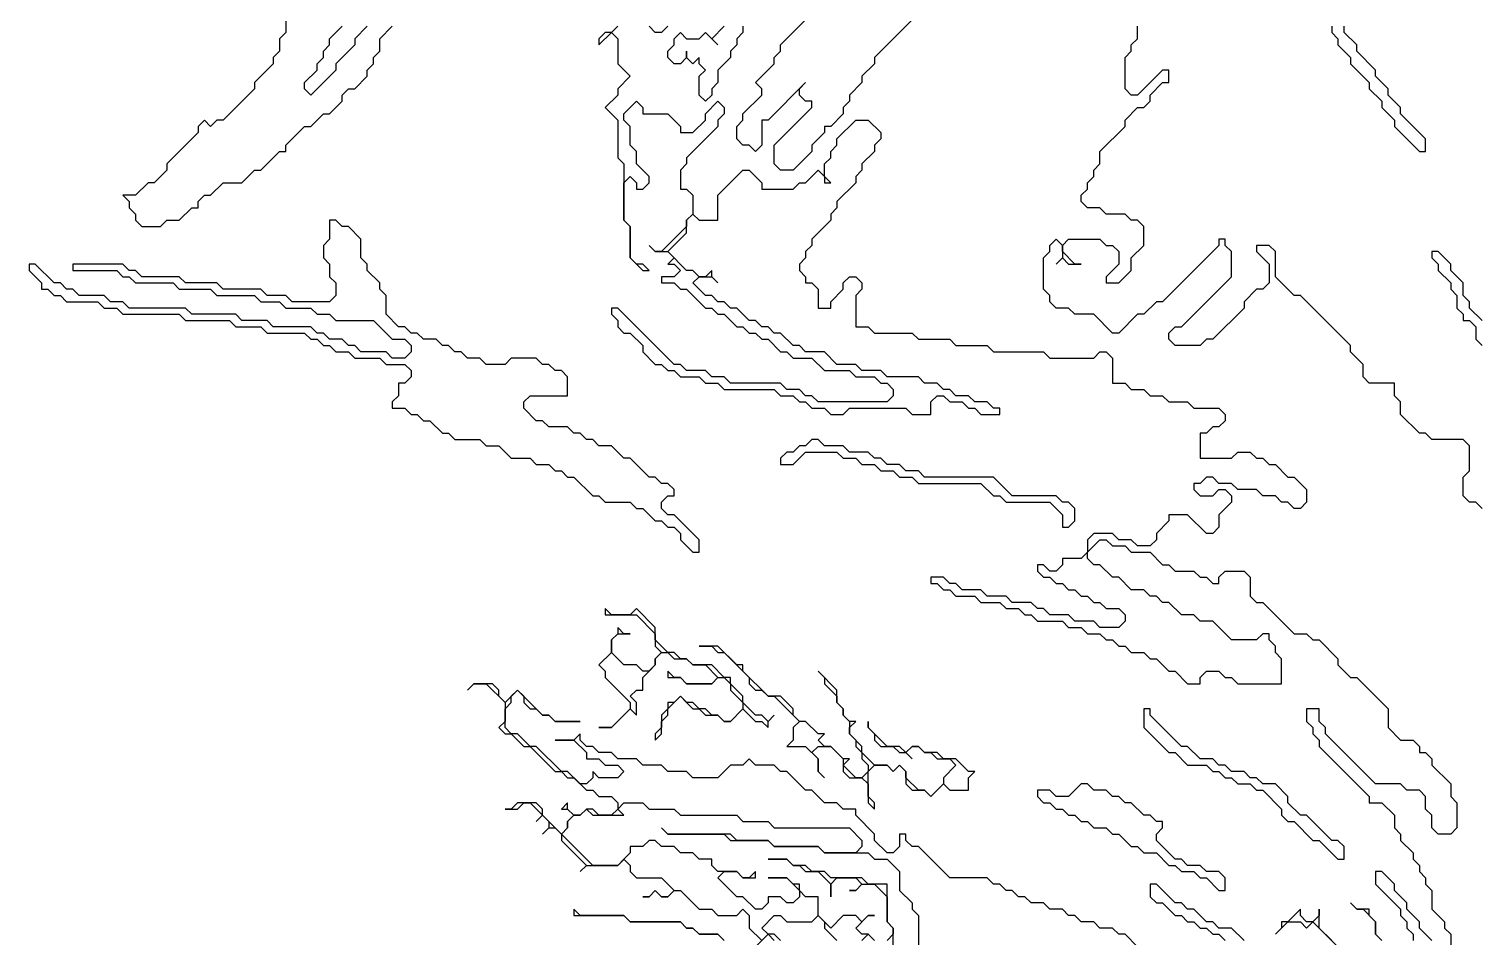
# Model space of a CAD drawing. Header units: metres. Extents: x 0 to 100, y 0 to 128.
# Drawn here: x 62.83 to 68.62, y 86.96 to 90.59 of the extents above; entities that cross this region are included whole.
import ezdxf

# ---------------------------------------------------------------- set-up
doc = ezdxf.new("R2010")
doc.units = ezdxf.units.M

msp = doc.modelspace()

# ---------------------------------------------------------------- linework, layer by layer
for points in [[(66.425, 90.7), (66.2, 90.475), (66.2, 90.45), (66.15, 90.4), (66.15, 90.375), (66.1, 90.325), (66.1, 90.3), (66.075, 90.275), (66.075, 90.25), (66.025, 90.2), (66, 90.2), (66, 90.175), (65.95, 90.125), (65.95, 90.1), (65.875, 90.025), (65.825, 90.025), (65.8, 90.05), (65.8, 90.125), (65.95, 90.275), (65.95, 90.3), (65.925, 90.3), (65.9, 90.325), (65.9, 90.35), (65.925, 90.375), (65.775, 90.225), (65.75, 90.225), (65.75, 90.125), (65.725, 90.1), (65.7, 90.125), (65.675, 90.125), (65.65, 90.15), (65.65, 90.2), (65.675, 90.225), (65.675, 90.25), (65.75, 90.325), (65.75, 90.35), (65.725, 90.375), (65.8, 90.45), (65.8, 90.475), (65.825, 90.5), (65.825, 90.525), (65.925, 90.625)], [(63.85, 90.625), (63.85, 90.575), (63.825, 90.55), (63.825, 90.5), (63.8, 90.475), (63.8, 90.45), (63.725, 90.375), (63.725, 90.35), (63.6, 90.225), (63.575, 90.225), (63.55, 90.2), (63.525, 90.225), (63.5, 90.2), (63.5, 90.175), (63.375, 90.05), (63.375, 90.025), (63.325, 89.975), (63.3, 89.975), (63.25, 89.925), (63.2, 89.925), (63.225, 89.9), (63.225, 89.875), (63.25, 89.85), (63.25, 89.825), (63.275, 89.8), (63.35, 89.8), (63.375, 89.825), (63.425, 89.825), (63.475, 89.875), (63.5, 89.875), (63.5, 89.9), (63.525, 89.925), (63.55, 89.925), (63.6, 89.975), (63.675, 89.975), (63.725, 90.025), (63.75, 90.025), (63.825, 90.1), (63.85, 90.1), (63.85, 90.125), (63.925, 90.2), (63.95, 90.2), (64, 90.25), (64.025, 90.25), (64.075, 90.3), (64.075, 90.325), (64.1, 90.35), (64.125, 90.35), (64.175, 90.4), (64.175, 90.425), (64.2, 90.45), (64.2, 90.475), (64.225, 90.5), (64.225, 90.55), (64.275, 90.6)], [(64.175, 90.6), (64.125, 90.55), (64.125, 90.525), (64.05, 90.45), (64.05, 90.425), (63.95, 90.325), (63.925, 90.35), (63.925, 90.375), (63.975, 90.425), (63.975, 90.45), (64, 90.475), (64, 90.5), (64.025, 90.525), (64.025, 90.55), (64.075, 90.6)], [(65.175, 90.6), (65.15, 90.575), (65.125, 90.575), (65.1, 90.55), (65.1, 90.525), (65.15, 90.575), (65.175, 90.55), (65.175, 90.45), (65.225, 90.4), (65.175, 90.35), (65.175, 90.325), (65.125, 90.275), (65.175, 90.225), (65.175, 90.075), (65.2, 90.05), (65.2, 89.825), (65.225, 89.8), (65.225, 89.675), (65.275, 89.625), (65.3, 89.625), (65.275, 89.65), (65.25, 89.65), (65.225, 89.675), (65.225, 89.8), (65.2, 89.825), (65.2, 89.975), (65.225, 90), (65.25, 89.975), (65.25, 89.95), (65.275, 89.95), (65.3, 89.975), (65.3, 90), (65.25, 90.05), (65.25, 90.1), (65.225, 90.125), (65.225, 90.2), (65.2, 90.225), (65.2, 90.25), (65.25, 90.3), (65.275, 90.275), (65.275, 90.25), (65.375, 90.25), (65.425, 90.2), (65.425, 90.175), (65.475, 90.175), (65.525, 90.225), (65.525, 90.25), (65.575, 90.3), (65.6, 90.275), (65.6, 90.25), (65.575, 90.225), (65.575, 90.2), (65.45, 90.075), (65.45, 90.05), (65.425, 90.025), (65.425, 89.95), (65.45, 89.95), (65.475, 89.925), (65.475, 89.85), (65.45, 89.825), (65.45, 89.8), (65.35, 89.7), (65.325, 89.7), (65.3, 89.725), (65.325, 89.7), (65.375, 89.7), (65.4, 89.675), (65.375, 89.65), (65.4, 89.65), (65.425, 89.625), (65.4, 89.6), (65.35, 89.6), (65.35, 89.575), (65.4, 89.575), (65.425, 89.55), (65.45, 89.55), (65.525, 89.475), (65.55, 89.475), (65.575, 89.45), (65.6, 89.45), (65.65, 89.4), (65.675, 89.4), (65.7, 89.375), (65.725, 89.375), (65.75, 89.35), (65.775, 89.35), (65.825, 89.3), (65.85, 89.3), (65.875, 89.275), (65.95, 89.275), (66, 89.225), (66.1, 89.225), (66.125, 89.2), (66.2, 89.2), (66.225, 89.175), (66.25, 89.175), (66.275, 89.15), (66.275, 89.125), (66.25, 89.1), (65.975, 89.1), (65.95, 89.125), (65.925, 89.125), (65.9, 89.15), (65.85, 89.15), (65.825, 89.175), (65.625, 89.175), (65.6, 89.2), (65.55, 89.2), (65.525, 89.225), (65.45, 89.225), (65.425, 89.25), (65.4, 89.25), (65.175, 89.475), (65.15, 89.475), (65.15, 89.45), (65.175, 89.425), (65.175, 89.4), (65.2, 89.375), (65.225, 89.375), (65.275, 89.325), (65.275, 89.3), (65.325, 89.25), (65.35, 89.25), (65.375, 89.225), (65.4, 89.225), (65.425, 89.2), (65.5, 89.2), (65.525, 89.175), (65.575, 89.175), (65.6, 89.15), (65.8, 89.15), (65.825, 89.125), (65.875, 89.125), (65.9, 89.1), (65.925, 89.1), (65.95, 89.075), (66, 89.075), (66.025, 89.05), (66.075, 89.05), (66.1, 89.075), (66.325, 89.075), (66.35, 89.05), (66.425, 89.05), (66.425, 89.1), (66.45, 89.125), (66.475, 89.125), (66.5, 89.1), (66.55, 89.1), (66.575, 89.075), (66.6, 89.075), (66.625, 89.05), (66.7, 89.05), (66.7, 89.075), (66.675, 89.075), (66.65, 89.1), (66.6, 89.1), (66.575, 89.125), (66.525, 89.125), (66.5, 89.15), (66.475, 89.15), (66.45, 89.175), (66.4, 89.175), (66.375, 89.2), (66.25, 89.2), (66.225, 89.225), (66.15, 89.225), (66.125, 89.25), (66.05, 89.25), (66, 89.3), (65.925, 89.3), (65.9, 89.325), (65.875, 89.325), (65.825, 89.375), (65.8, 89.375), (65.775, 89.4), (65.75, 89.4), (65.725, 89.425), (65.7, 89.425), (65.65, 89.475), (65.625, 89.475), (65.6, 89.5), (65.575, 89.5), (65.55, 89.525), (65.525, 89.525), (65.475, 89.575), (65.5, 89.6), (65.55, 89.6), (65.575, 89.575), (65.55, 89.6), (65.55, 89.625), (65.525, 89.6), (65.5, 89.6), (65.475, 89.625), (65.45, 89.625), (65.375, 89.7), (65.45, 89.775), (65.45, 89.825), (65.475, 89.85), (65.5, 89.825), (65.575, 89.825), (65.575, 89.925), (65.675, 90.025), (65.7, 90.025), (65.75, 89.975), (65.75, 89.95), (65.875, 89.95), (65.9, 89.975), (65.925, 89.975), (65.975, 90.025), (66, 90), (66, 89.975), (66.025, 89.975), (66, 90), (66, 90.05), (66.025, 90.075), (66.025, 90.1), (66.05, 90.125), (66.05, 90.15), (66.125, 90.225), (66.175, 90.225), (66.225, 90.175), (66.225, 90.15), (66.2, 90.125), (66.2, 90.1), (66.15, 90.05), (66.15, 90.025), (66.125, 90), (66.125, 89.975), (66.05, 89.9), (66.05, 89.875), (66.025, 89.85), (66.025, 89.825), (65.95, 89.75), (65.95, 89.725), (65.925, 89.7), (65.925, 89.675), (65.9, 89.65), (65.9, 89.625), (65.925, 89.6), (65.925, 89.575), (65.95, 89.575), (65.975, 89.55), (65.975, 89.475), (66.025, 89.475), (66.025, 89.5), (66.075, 89.55), (66.075, 89.575), (66.1, 89.6), (66.125, 89.6), (66.15, 89.575), (66.15, 89.55), (66.125, 89.525), (66.125, 89.4), (66.175, 89.4), (66.2, 89.375), (66.35, 89.375), (66.375, 89.35), (66.5, 89.35), (66.525, 89.325), (66.65, 89.325), (66.675, 89.3), (66.875, 89.3), (66.9, 89.275), (67.075, 89.275), (67.1, 89.3), (67.125, 89.3), (67.15, 89.275), (67.15, 89.175), (67.2, 89.175), (67.225, 89.15), (67.275, 89.15), (67.3, 89.125), (67.35, 89.125), (67.375, 89.1), (67.45, 89.1), (67.475, 89.075), (67.575, 89.075), (67.6, 89.05), (67.6, 89.025), (67.575, 89), (67.55, 89), (67.525, 88.975), (67.5, 88.975), (67.5, 88.875), (67.625, 88.875), (67.65, 88.9), (67.7, 88.9), (67.725, 88.875), (67.75, 88.875), (67.775, 88.85), (67.8, 88.85), (67.85, 88.8), (67.875, 88.8), (67.925, 88.75), (67.925, 88.7), (67.9, 88.675), (67.875, 88.675), (67.85, 88.7), (67.825, 88.7), (67.8, 88.725), (67.75, 88.725), (67.725, 88.75), (67.65, 88.75), (67.625, 88.775), (67.575, 88.775), (67.55, 88.8), (67.525, 88.8), (67.5, 88.775), (67.475, 88.775), (67.475, 88.75), (67.5, 88.725), (67.55, 88.725), (67.575, 88.75), (67.6, 88.75), (67.625, 88.725), (67.625, 88.7), (67.575, 88.65), (67.575, 88.6), (67.55, 88.575), (67.525, 88.575), (67.45, 88.65), (67.375, 88.65), (67.375, 88.625), (67.325, 88.575), (67.325, 88.55), (67.3, 88.525), (67.25, 88.525), (67.225, 88.55), (67.175, 88.55), (67.15, 88.575), (67.075, 88.575), (67.05, 88.55), (67.05, 88.5), (67.025, 88.475), (66.95, 88.475), (66.95, 88.45), (66.925, 88.425), (66.9, 88.425), (66.875, 88.45), (66.85, 88.45), (66.85, 88.425), (66.875, 88.4), (66.9, 88.4), (66.925, 88.375), (66.95, 88.375), (66.975, 88.35), (67, 88.35), (67.025, 88.325), (67.05, 88.325), (67.075, 88.3), (67.1, 88.3), (67.125, 88.275), (67.175, 88.275), (67.2, 88.25), (67.2, 88.225), (67.175, 88.2), (67.1, 88.2), (67.075, 88.225), (67, 88.225), (66.975, 88.25), (66.9, 88.25), (66.875, 88.275), (66.85, 88.275), (66.825, 88.3), (66.75, 88.3), (66.725, 88.325), (66.65, 88.325), (66.625, 88.35), (66.55, 88.35), (66.525, 88.375), (66.5, 88.375), (66.475, 88.4), (66.425, 88.4), (66.425, 88.375), (66.45, 88.375), (66.475, 88.35), (66.5, 88.35), (66.525, 88.325), (66.6, 88.325), (66.625, 88.3), (66.7, 88.3), (66.725, 88.275), (66.775, 88.275), (66.8, 88.25), (66.825, 88.25), (66.85, 88.225), (66.95, 88.225), (66.975, 88.2), (67.025, 88.2), (67.05, 88.175), (67.1, 88.175), (67.125, 88.15), (67.15, 88.15), (67.175, 88.125), (67.2, 88.125), (67.225, 88.1), (67.275, 88.1), (67.3, 88.075), (67.325, 88.075), (67.375, 88.025), (67.4, 88.025), (67.45, 87.975), (67.5, 87.975), (67.5, 88), (67.525, 88.025), (67.575, 88.025), (67.6, 88), (67.625, 88), (67.65, 87.975), (67.825, 87.975), (67.825, 88.075), (67.8, 88.1), (67.8, 88.125), (67.775, 88.15), (67.775, 88.175), (67.75, 88.175), (67.725, 88.15), (67.625, 88.15), (67.55, 88.225), (67.5, 88.225), (67.475, 88.25), (67.425, 88.25), (67.375, 88.3), (67.35, 88.3), (67.325, 88.325), (67.3, 88.325), (67.275, 88.35), (67.225, 88.35), (67.175, 88.4), (67.15, 88.4), (67.1, 88.45), (67.075, 88.45), (67.05, 88.475), (67.05, 88.5), (67.1, 88.55), (67.125, 88.55), (67.15, 88.525), (67.2, 88.525), (67.225, 88.5), (67.3, 88.5), (67.35, 88.45), (67.375, 88.45), (67.4, 88.425), (67.475, 88.425), (67.5, 88.4), (67.525, 88.4), (67.55, 88.375), (67.575, 88.375), (67.575, 88.4), (67.6, 88.425), (67.675, 88.425), (67.7, 88.4), (67.7, 88.325), (67.725, 88.3), (67.75, 88.3), (67.875, 88.175), (67.925, 88.175), (67.95, 88.15), (67.975, 88.15), (68.05, 88.075), (68.05, 88.05), (68.1, 88), (68.125, 88), (68.25, 87.875), (68.25, 87.8), (68.3, 87.75), (68.35, 87.75), (68.375, 87.725), (68.375, 87.7), (68.4, 87.7), (68.425, 87.675), (68.425, 87.65), (68.5, 87.575), (68.5, 87.525), (68.525, 87.5), (68.525, 87.4), (68.5, 87.375), (68.45, 87.375), (68.425, 87.4), (68.425, 87.45), (68.4, 87.475), (68.4, 87.525), (68.375, 87.55), (68.325, 87.55), (68.3, 87.575), (68.2, 87.575), (68, 87.775), (68, 87.8), (67.975, 87.825), (67.975, 87.875), (67.925, 87.875), (67.925, 87.825), (67.95, 87.8), (67.95, 87.775), (67.975, 87.75), (67.975, 87.725), (68.175, 87.525), (68.175, 87.5), (68.225, 87.5), (68.275, 87.45), (68.275, 87.4), (68.3, 87.375), (68.3, 87.35), (68.35, 87.3), (68.35, 87.275), (68.375, 87.25), (68.375, 87.225), (68.4, 87.2), (68.4, 87.175), (68.425, 87.15), (68.425, 87.075), (68.475, 87.025), (68.475, 87), (68.5, 86.975), (68.5, 86.925)], [(65.375, 90.6), (65.35, 90.575), (65.325, 90.575), (65.3, 90.6)], [(65.675, 90.6), (65.675, 90.575), (65.65, 90.55), (65.65, 90.525), (65.625, 90.5), (65.625, 90.475), (65.575, 90.425), (65.575, 90.375), (65.55, 90.35), (65.55, 90.325), (65.525, 90.3), (65.5, 90.325), (65.5, 90.4), (65.525, 90.425), (65.5, 90.45), (65.5, 90.475), (65.475, 90.45), (65.45, 90.475), (65.45, 90.5), (65.45, 90.475), (65.425, 90.45), (65.4, 90.45), (65.375, 90.475), (65.375, 90.5), (65.4, 90.525), (65.4, 90.55), (65.425, 90.575), (65.45, 90.55), (65.5, 90.55), (65.525, 90.575), (65.575, 90.525), (65.55, 90.55), (65.6, 90.6)], [(68.625, 88.675), (68.6, 88.7), (68.575, 88.7), (68.55, 88.725), (68.55, 88.8), (68.575, 88.825), (68.575, 88.925), (68.55, 88.95), (68.425, 88.95), (68.4, 88.975), (68.375, 88.975), (68.3, 89.05), (68.3, 89.1), (68.275, 89.125), (68.275, 89.175), (68.175, 89.175), (68.15, 89.2), (68.15, 89.25), (68.1, 89.3), (68.1, 89.325), (67.9, 89.525), (67.875, 89.525), (67.8, 89.6), (67.8, 89.7), (67.775, 89.725), (67.725, 89.725), (67.725, 89.7), (67.775, 89.65), (67.775, 89.575), (67.75, 89.55), (67.725, 89.55), (67.675, 89.5), (67.675, 89.475), (67.55, 89.35), (67.525, 89.35), (67.5, 89.325), (67.4, 89.325), (67.375, 89.35), (67.375, 89.375), (67.4, 89.4), (67.425, 89.4), (67.625, 89.6), (67.625, 89.7), (67.6, 89.725), (67.6, 89.75), (67.575, 89.75), (67.575, 89.725), (67.35, 89.5), (67.325, 89.5), (67.275, 89.45), (67.25, 89.45), (67.175, 89.375), (67.15, 89.375), (67.075, 89.45), (67, 89.45), (66.975, 89.475), (66.925, 89.475), (66.9, 89.5), (66.9, 89.525), (66.875, 89.55), (66.875, 89.675), (66.9, 89.7), (66.9, 89.725), (66.925, 89.75), (66.95, 89.725), (66.95, 89.675), (66.925, 89.65), (66.95, 89.675), (66.975, 89.65), (67.025, 89.65), (67, 89.65), (66.95, 89.7), (66.95, 89.725), (66.975, 89.75), (67.1, 89.75), (67.125, 89.725), (67.15, 89.725), (67.175, 89.7), (67.175, 89.65), (67.125, 89.6), (67.125, 89.575), (67.175, 89.575), (67.225, 89.625), (67.225, 89.675), (67.275, 89.725), (67.275, 89.8), (67.25, 89.825), (67.225, 89.825), (67.2, 89.85), (67.125, 89.85), (67.1, 89.875), (67.05, 89.875), (67.025, 89.9), (67.025, 89.925), (67.05, 89.95), (67.05, 89.975), (67.075, 90), (67.075, 90.025), (67.1, 90.05), (67.1, 90.1), (67.2, 90.2), (67.2, 90.225), (67.25, 90.275), (67.275, 90.275), (67.3, 90.3), (67.3, 90.325), (67.35, 90.375), (67.375, 90.375), (67.375, 90.425), (67.35, 90.425), (67.25, 90.325), (67.225, 90.325), (67.2, 90.35), (67.2, 90.475), (67.225, 90.5), (67.225, 90.525), (67.25, 90.55), (67.25, 90.6)], [(68.025, 90.6), (68.025, 90.575), (68.05, 90.55), (68.05, 90.525), (68.1, 90.475), (68.1, 90.45), (68.175, 90.375), (68.175, 90.35), (68.225, 90.3), (68.225, 90.275), (68.275, 90.225), (68.275, 90.2), (68.375, 90.1), (68.4, 90.1), (68.4, 90.15), (68.3, 90.25), (68.3, 90.275), (68.25, 90.325), (68.25, 90.35), (68.2, 90.4), (68.2, 90.425), (68.125, 90.5), (68.125, 90.525), (68.075, 90.575), (68.075, 90.6)], [(68.625, 89.425), (68.575, 89.475), (68.575, 89.5), (68.55, 89.525), (68.55, 89.575), (68.5, 89.625), (68.5, 89.65), (68.45, 89.7), (68.425, 89.7), (68.425, 89.675), (68.45, 89.65), (68.45, 89.625), (68.5, 89.575), (68.5, 89.55), (68.525, 89.525), (68.525, 89.475), (68.55, 89.45), (68.55, 89.425), (68.575, 89.425), (68.6, 89.4), (68.6, 89.35), (68.625, 89.325)], [(67.25, 86.925), (67.2, 86.975), (67.175, 86.975), (67.15, 87), (67.1, 87), (67.075, 87.025), (67.025, 87.025), (67, 87.05), (66.975, 87.05), (66.95, 87.075), (66.9, 87.075), (66.875, 87.1), (66.825, 87.1), (66.8, 87.125), (66.775, 87.125), (66.75, 87.15), (66.725, 87.15), (66.7, 87.175), (66.675, 87.175), (66.65, 87.2), (66.5, 87.2), (66.375, 87.325), (66.35, 87.325), (66.325, 87.35), (66.325, 87.375), (66.3, 87.375), (66.3, 87.325), (66.275, 87.3), (66.25, 87.3), (66.2, 87.35), (66.2, 87.375), (66.125, 87.45), (66.125, 87.475), (66.075, 87.475), (66.05, 87.5), (66, 87.5), (65.95, 87.55), (65.925, 87.55), (65.85, 87.625), (65.825, 87.625), (65.8, 87.65), (65.725, 87.65), (65.7, 87.675), (65.675, 87.65), (65.625, 87.65), (65.575, 87.6), (65.475, 87.6), (65.45, 87.625), (65.375, 87.625), (65.35, 87.65), (65.275, 87.65), (65.25, 87.675), (65.175, 87.675), (65.15, 87.7), (65.1, 87.7), (65.075, 87.725), (65.05, 87.725), (65.025, 87.75), (65.025, 87.775), (65, 87.75), (64.925, 87.75), (65, 87.75), (65.05, 87.7), (65.05, 87.675), (65.1, 87.675), (65.125, 87.65), (65.175, 87.65), (65.2, 87.625), (65.175, 87.6), (65.1, 87.6), (65.075, 87.625), (65.075, 87.6), (65.05, 87.575), (65.025, 87.575), (64.975, 87.625), (64.95, 87.625), (64.85, 87.725), (64.825, 87.725), (64.775, 87.775), (64.75, 87.775), (64.725, 87.8), (64.725, 87.875), (64.75, 87.9), (64.75, 87.925), (64.775, 87.95), (64.8, 87.925), (64.8, 87.9), (64.825, 87.875), (64.85, 87.875), (64.875, 87.85), (64.9, 87.85), (64.925, 87.825), (65.025, 87.825), (64.925, 87.825), (64.9, 87.85), (64.875, 87.85), (64.775, 87.95), (64.725, 87.9), (64.7, 87.925), (64.7, 87.95), (64.675, 87.975), (64.6, 87.975), (64.575, 87.95), (64.6, 87.975), (64.65, 87.975), (64.725, 87.9), (64.725, 87.825), (64.7, 87.8), (64.725, 87.775), (64.75, 87.775), (64.8, 87.725), (64.825, 87.725), (64.925, 87.625), (64.95, 87.625), (64.975, 87.6), (65, 87.6), (65.05, 87.55), (65.075, 87.55), (65.1, 87.525), (65.15, 87.525), (65.175, 87.5), (65.175, 87.475), (65.15, 87.45), (65.1, 87.45), (65.075, 87.475), (65.05, 87.475), (65.025, 87.45), (65, 87.45), (64.975, 87.475), (64.975, 87.5), (64.95, 87.475), (64.975, 87.475), (65, 87.45), (64.975, 87.425), (64.975, 87.4), (64.95, 87.375), (64.875, 87.45), (64.875, 87.475), (64.85, 87.5), (64.775, 87.5), (64.75, 87.475), (64.725, 87.475), (64.775, 87.475), (64.8, 87.5), (64.825, 87.5), (64.875, 87.45), (64.85, 87.425), (64.875, 87.45), (64.9, 87.425), (64.9, 87.4), (64.875, 87.375), (64.9, 87.4), (64.925, 87.4), (64.95, 87.375), (64.95, 87.35), (65.05, 87.25), (65.025, 87.225), (65.05, 87.25), (65.175, 87.25), (65.2, 87.275), (65.225, 87.25), (65.225, 87.225), (65.25, 87.2), (65.35, 87.2), (65.4, 87.15), (65.375, 87.125), (65.35, 87.125), (65.325, 87.15), (65.3, 87.125), (65.275, 87.125), (65.3, 87.125), (65.325, 87.15), (65.35, 87.125), (65.375, 87.125), (65.4, 87.15), (65.425, 87.15), (65.5, 87.075), (65.55, 87.075), (65.575, 87.05), (65.65, 87.05), (65.675, 87.075), (65.7, 87.05), (65.7, 87), (65.75, 86.95)], [(66.2, 86.95), (66.175, 86.975), (66.15, 86.975), (66.125, 87), (66.175, 87.05), (66.2, 87.05), (66.175, 87.05), (66.15, 87.025), (66.125, 87.05), (66.075, 87.05), (66.025, 87), (65.975, 87.05), (65.975, 87.125), (65.925, 87.125), (65.9, 87.15), (65.9, 87.175), (65.875, 87.175), (65.85, 87.2), (65.775, 87.2), (65.85, 87.2), (65.9, 87.15), (65.9, 87.125), (65.875, 87.1), (65.85, 87.1), (65.825, 87.125), (65.775, 87.125), (65.775, 87.1), (65.75, 87.075), (65.725, 87.075), (65.675, 87.125), (65.65, 87.125), (65.575, 87.2), (65.6, 87.225), (65.65, 87.225), (65.675, 87.2), (65.725, 87.2), (65.725, 87.225), (65.7, 87.2), (65.675, 87.2), (65.65, 87.225), (65.575, 87.225), (65.55, 87.25), (65.55, 87.275), (65.5, 87.275), (65.475, 87.3), (65.425, 87.3), (65.4, 87.325), (65.35, 87.325), (65.325, 87.35), (65.3, 87.35), (65.275, 87.325), (65.225, 87.325), (65.225, 87.3), (65.175, 87.25), (65.075, 87.25), (64.95, 87.375), (64.975, 87.4), (64.975, 87.425), (65, 87.45), (65.025, 87.45), (65.05, 87.475), (65.075, 87.45), (65.2, 87.45), (65.175, 87.475), (65.2, 87.5), (65.275, 87.5), (65.3, 87.475), (65.4, 87.475), (65.425, 87.45), (65.65, 87.45), (65.675, 87.425), (65.775, 87.425), (65.8, 87.4), (66.1, 87.4), (66.15, 87.35), (66.15, 87.325), (66.125, 87.3), (66, 87.3), (65.975, 87.325), (65.8, 87.325), (65.775, 87.35), (65.65, 87.35), (65.625, 87.375), (65.375, 87.375), (65.35, 87.4), (65.375, 87.375), (65.6, 87.375), (65.625, 87.35), (65.775, 87.35), (65.8, 87.325), (65.975, 87.325), (66, 87.3), (66.175, 87.3), (66.2, 87.275), (66.25, 87.275), (66.3, 87.225), (66.3, 87.15), (66.35, 87.1), (66.35, 87.075), (66.375, 87.05), (66.375, 86.9)], [(66.275, 86.925), (66.275, 87), (66.25, 87.025), (66.25, 87.175), (66.175, 87.175), (66.15, 87.2), (66.025, 87.2), (66, 87.225), (65.95, 87.225), (65.925, 87.25), (65.875, 87.25), (65.85, 87.275), (65.775, 87.275), (65.85, 87.275), (65.875, 87.25), (65.9, 87.25), (65.925, 87.225), (65.975, 87.225), (66.025, 87.175), (66.025, 87.125), (66.025, 87.175), (66.05, 87.2), (66.125, 87.2), (66.15, 87.175), (66.125, 87.15), (66.1, 87.15), (66.125, 87.15), (66.15, 87.175), (66.2, 87.175), (66.25, 87.125), (66.25, 87.025), (66.275, 87), (66.275, 86.975), (66.25, 86.95)], [(67.675, 86.95), (67.625, 87), (67.575, 87), (67.55, 87.025), (67.525, 87.025), (67.475, 87.075), (67.45, 87.075), (67.425, 87.1), (67.4, 87.1), (67.325, 87.175), (67.3, 87.175), (67.3, 87.125), (67.325, 87.1), (67.35, 87.1), (67.4, 87.05), (67.425, 87.05), (67.45, 87.025), (67.475, 87.025), (67.5, 87), (67.525, 87), (67.55, 86.975), (67.575, 86.975), (67.6, 86.95)], [(68.425, 86.95), (68.375, 87), (68.375, 87.025), (68.325, 87.075), (68.325, 87.1), (68.275, 87.15), (68.275, 87.175), (68.225, 87.225), (68.2, 87.225), (68.2, 87.175), (68.3, 87.075), (68.3, 87.05), (68.325, 87.025), (68.325, 87), (68.35, 86.975), (68.35, 86.95)], [(65.6, 86.95), (65.575, 86.975), (65.5, 86.975), (65.475, 87), (65.45, 87), (65.425, 87.025), (65.225, 87.025), (65.2, 87.05), (65.025, 87.05), (65, 87.075), (65, 87.05), (65.2, 87.05), (65.225, 87.025), (65.425, 87.025), (65.45, 87), (65.475, 87), (65.5, 86.975), (65.575, 86.975), (65.6, 86.95)], [(68.025, 86.95), (67.975, 87), (67.975, 87.075), (67.975, 87.05), (67.95, 87.025), (67.925, 87.025), (67.9, 87.05), (67.9, 87.075), (67.85, 87.025), (67.825, 87.025), (67.825, 87), (67.8, 86.975), (67.85, 87.025), (67.9, 87.025), (67.925, 87), (67.95, 87.025), (68.075, 86.9)], [(68.225, 86.95), (68.2, 86.975), (68.2, 87.025), (68.175, 87.05), (68.175, 87.075), (68.125, 87.075), (68.1, 87.1), (68.125, 87.075), (68.15, 87.075), (68.2, 87.025), (68.2, 86.975), (68.225, 86.95)], [(65.825, 86.95), (65.8, 86.975), (65.775, 86.975), (65.75, 87), (65.8, 87.05), (65.825, 87.05), (65.85, 87.025), (65.95, 87.025), (65.975, 87.05), (66, 87.025), (66, 87), (66.05, 86.95)], [(65.725, 86.925), (65.775, 86.975), (65.8, 86.95)], [(66.15, 86.95), (66.175, 86.975), (66.2, 86.95)]]:
    msp.add_lwpolyline(points)
for points in [[(64.025, 89.825), (64.025, 89.75), (64, 89.725), (64, 89.675), (64.025, 89.65), (64.025, 89.6), (64.05, 89.575), (64.05, 89.525), (64.025, 89.5), (63.875, 89.5), (63.85, 89.525), (63.775, 89.525), (63.75, 89.55), (63.6, 89.55), (63.575, 89.575), (63.45, 89.575), (63.425, 89.6), (63.275, 89.6), (63.25, 89.625), (63.225, 89.625), (63.2, 89.65), (63, 89.65), (63, 89.625), (63.175, 89.625), (63.2, 89.6), (63.225, 89.6), (63.25, 89.575), (63.4, 89.575), (63.425, 89.55), (63.55, 89.55), (63.575, 89.525), (63.725, 89.525), (63.75, 89.5), (63.825, 89.5), (63.85, 89.475), (63.95, 89.475), (63.975, 89.45), (64.025, 89.45), (64.05, 89.425), (64.2, 89.425), (64.275, 89.35), (64.325, 89.35), (64.35, 89.325), (64.35, 89.3), (64.325, 89.275), (64.275, 89.275), (64.25, 89.3), (64.15, 89.3), (64.125, 89.325), (64.1, 89.325), (64.075, 89.35), (64.025, 89.35), (64, 89.375), (63.975, 89.375), (63.95, 89.4), (63.8, 89.4), (63.775, 89.425), (63.675, 89.425), (63.65, 89.45), (63.475, 89.45), (63.45, 89.475), (63.225, 89.475), (63.2, 89.5), (63.15, 89.5), (63.125, 89.525), (63.025, 89.525), (63, 89.55), (62.975, 89.55), (62.95, 89.575), (62.925, 89.575), (62.85, 89.65), (62.825, 89.65), (62.825, 89.625), (62.875, 89.575), (62.875, 89.55), (62.9, 89.55), (62.925, 89.525), (62.95, 89.525), (62.975, 89.5), (63.1, 89.5), (63.125, 89.475), (63.175, 89.475), (63.2, 89.45), (63.425, 89.45), (63.45, 89.425), (63.625, 89.425), (63.65, 89.4), (63.75, 89.4), (63.775, 89.375), (63.925, 89.375), (63.95, 89.35), (63.975, 89.35), (64, 89.325), (64.025, 89.325), (64.05, 89.3), (64.1, 89.3), (64.125, 89.275), (64.225, 89.275), (64.25, 89.25), (64.325, 89.25), (64.35, 89.225), (64.35, 89.2), (64.325, 89.175), (64.3, 89.175), (64.3, 89.125), (64.275, 89.1), (64.275, 89.075), (64.325, 89.075), (64.35, 89.05), (64.375, 89.05), (64.4, 89.025), (64.425, 89.025), (64.475, 88.975), (64.5, 88.975), (64.525, 88.95), (64.625, 88.95), (64.65, 88.925), (64.7, 88.925), (64.75, 88.875), (64.825, 88.875), (64.85, 88.85), (64.9, 88.85), (64.925, 88.825), (64.95, 88.825), (64.975, 88.8), (65, 88.8), (65.075, 88.725), (65.1, 88.725), (65.125, 88.7), (65.225, 88.7), (65.25, 88.675), (65.275, 88.675), (65.325, 88.625), (65.35, 88.625), (65.375, 88.6), (65.4, 88.6), (65.425, 88.575), (65.425, 88.55), (65.475, 88.5), (65.5, 88.5), (65.5, 88.55), (65.4, 88.65), (65.375, 88.65), (65.35, 88.675), (65.35, 88.7), (65.375, 88.725), (65.4, 88.725), (65.4, 88.75), (65.375, 88.775), (65.35, 88.775), (65.325, 88.8), (65.3, 88.8), (65.225, 88.875), (65.2, 88.875), (65.15, 88.925), (65.1, 88.925), (65.075, 88.95), (65.05, 88.95), (65.025, 88.975), (65, 88.975), (64.975, 89), (64.9, 89), (64.875, 89.025), (64.85, 89.025), (64.8, 89.075), (64.8, 89.1), (64.825, 89.125), (64.975, 89.125), (64.975, 89.2), (64.95, 89.225), (64.925, 89.225), (64.9, 89.25), (64.875, 89.25), (64.85, 89.275), (64.75, 89.275), (64.725, 89.25), (64.65, 89.25), (64.625, 89.275), (64.575, 89.275), (64.55, 89.3), (64.525, 89.3), (64.5, 89.325), (64.475, 89.325), (64.45, 89.35), (64.4, 89.35), (64.375, 89.375), (64.35, 89.375), (64.325, 89.4), (64.3, 89.4), (64.25, 89.45), (64.25, 89.525), (64.225, 89.55), (64.225, 89.575), (64.175, 89.625), (64.175, 89.65), (64.15, 89.675), (64.15, 89.75), (64.1, 89.8), (64.075, 89.8), (64.05, 89.825)], [(65.95, 88.95), (65.925, 88.925), (65.9, 88.925), (65.875, 88.9), (65.85, 88.9), (65.825, 88.875), (65.825, 88.85), (65.875, 88.85), (65.925, 88.9), (66.05, 88.9), (66.075, 88.875), (66.125, 88.875), (66.15, 88.85), (66.2, 88.85), (66.225, 88.825), (66.275, 88.825), (66.3, 88.8), (66.35, 88.8), (66.375, 88.775), (66.625, 88.775), (66.675, 88.725), (66.7, 88.725), (66.725, 88.7), (66.9, 88.7), (66.95, 88.65), (66.95, 88.6), (66.975, 88.6), (67, 88.625), (67, 88.675), (66.975, 88.7), (66.95, 88.7), (66.925, 88.725), (66.75, 88.725), (66.675, 88.8), (66.4, 88.8), (66.375, 88.825), (66.325, 88.825), (66.3, 88.85), (66.25, 88.85), (66.225, 88.875), (66.2, 88.875), (66.175, 88.9), (66.1, 88.9), (66.075, 88.925), (66, 88.925), (65.975, 88.95)], [(65.125, 88.275), (65.125, 88.25), (65.25, 88.25), (65.325, 88.175), (65.325, 88.125), (65.35, 88.1), (65.325, 88.075), (65.325, 88.05), (65.3, 88.025), (65.275, 88.025), (65.25, 88.05), (65.2, 88.05), (65.15, 88.1), (65.15, 88.15), (65.175, 88.175), (65.225, 88.175), (65.2, 88.175), (65.175, 88.2), (65.175, 88.175), (65.15, 88.15), (65.15, 88.1), (65.1, 88.05), (65.125, 88.025), (65.125, 88), (65.225, 87.9), (65.225, 87.875), (65.15, 87.8), (65.1, 87.8), (65.15, 87.8), (65.225, 87.875), (65.25, 87.85), (65.25, 87.9), (65.225, 87.925), (65.25, 87.95), (65.275, 87.95), (65.275, 88), (65.325, 88.05), (65.325, 88.075), (65.35, 88.1), (65.375, 88.1), (65.4, 88.075), (65.45, 88.075), (65.475, 88.05), (65.525, 88.05), (65.575, 88), (65.55, 87.975), (65.45, 87.975), (65.425, 88), (65.4, 88), (65.375, 88.025), (65.375, 88), (65.425, 88), (65.45, 87.975), (65.55, 87.975), (65.575, 88), (65.6, 88), (65.625, 87.975), (65.625, 87.95), (65.675, 87.9), (65.675, 87.875), (65.625, 87.825), (65.6, 87.825), (65.575, 87.85), (65.55, 87.85), (65.525, 87.875), (65.5, 87.875), (65.475, 87.9), (65.45, 87.9), (65.425, 87.925), (65.4, 87.9), (65.375, 87.9), (65.375, 87.875), (65.35, 87.85), (65.35, 87.8), (65.325, 87.775), (65.325, 87.75), (65.35, 87.775), (65.35, 87.825), (65.375, 87.85), (65.375, 87.875), (65.425, 87.925), (65.475, 87.875), (65.5, 87.875), (65.525, 87.85), (65.575, 87.85), (65.6, 87.825), (65.625, 87.825), (65.675, 87.875), (65.725, 87.825), (65.75, 87.825), (65.775, 87.8), (65.775, 87.825), (65.8, 87.85), (65.775, 87.825), (65.75, 87.85), (65.725, 87.85), (65.675, 87.9), (65.675, 87.925), (65.625, 87.975), (65.625, 88), (65.6, 88), (65.55, 88.05), (65.475, 88.05), (65.45, 88.075), (65.425, 88.075), (65.4, 88.1), (65.375, 88.1), (65.325, 88.15), (65.325, 88.2), (65.25, 88.275), (65.225, 88.25), (65.15, 88.25)], [(65.5, 88.125), (65.55, 88.125), (65.575, 88.1), (65.6, 88.1), (65.7, 88), (65.7, 87.975), (65.725, 87.95), (65.75, 87.95), (65.775, 87.925), (65.8, 87.925), (65.9, 87.825), (65.875, 87.8), (65.875, 87.75), (65.85, 87.725), (65.925, 87.725), (65.975, 87.675), (65.975, 87.625), (66, 87.6), (65.975, 87.625), (65.975, 87.675), (65.95, 87.7), (65.975, 87.725), (66.025, 87.725), (66.075, 87.675), (66.075, 87.625), (66.1, 87.6), (66.15, 87.6), (66.175, 87.575), (66.175, 87.5), (66.2, 87.475), (66.2, 87.5), (66.175, 87.525), (66.175, 87.625), (66.2, 87.65), (66.25, 87.65), (66.275, 87.625), (66.3, 87.65), (66.325, 87.625), (66.325, 87.575), (66.35, 87.55), (66.4, 87.55), (66.425, 87.525), (66.475, 87.575), (66.5, 87.55), (66.575, 87.55), (66.575, 87.6), (66.6, 87.625), (66.575, 87.625), (66.525, 87.675), (66.475, 87.675), (66.45, 87.7), (66.4, 87.7), (66.375, 87.725), (66.35, 87.725), (66.325, 87.7), (66.3, 87.725), (66.25, 87.725), (66.175, 87.8), (66.175, 87.825), (66.175, 87.8), (66.2, 87.775), (66.2, 87.75), (66.225, 87.725), (66.275, 87.725), (66.3, 87.7), (66.325, 87.7), (66.35, 87.675), (66.325, 87.7), (66.35, 87.725), (66.375, 87.725), (66.4, 87.7), (66.425, 87.7), (66.45, 87.675), (66.5, 87.675), (66.525, 87.65), (66.475, 87.6), (66.475, 87.575), (66.425, 87.525), (66.4, 87.55), (66.375, 87.55), (66.325, 87.6), (66.325, 87.625), (66.3, 87.65), (66.275, 87.625), (66.25, 87.65), (66.2, 87.65), (66.15, 87.7), (66.15, 87.725), (66.1, 87.775), (66.1, 87.8), (66.125, 87.825), (66.1, 87.825), (66.075, 87.85), (66.075, 87.875), (66.05, 87.9), (66.05, 87.95), (65.975, 88.025), (66, 88), (66, 87.975), (66.05, 87.925), (66.05, 87.9), (66.075, 87.875), (66.075, 87.85), (66.1, 87.825), (66.1, 87.775), (66.125, 87.75), (66.125, 87.725), (66.15, 87.7), (66.15, 87.675), (66.175, 87.65), (66.175, 87.625), (66.15, 87.6), (66.125, 87.6), (66.075, 87.65), (66.1, 87.675), (66.075, 87.675), (66.025, 87.725), (66, 87.725), (65.975, 87.75), (66, 87.775), (65.975, 87.775), (65.925, 87.825), (65.9, 87.825), (65.875, 87.85), (65.875, 87.875), (65.825, 87.925), (65.775, 87.925), (65.675, 88.025), (65.675, 88.05), (65.65, 88.05), (65.575, 88.125)], [(67.275, 87.875), (67.275, 87.8), (67.375, 87.7), (67.4, 87.7), (67.45, 87.65), (67.525, 87.65), (67.55, 87.625), (67.575, 87.625), (67.6, 87.6), (67.625, 87.6), (67.65, 87.575), (67.7, 87.575), (67.725, 87.55), (67.75, 87.55), (67.825, 87.475), (67.825, 87.45), (67.85, 87.425), (67.875, 87.425), (67.95, 87.35), (67.975, 87.35), (68.05, 87.275), (68.075, 87.275), (68.075, 87.325), (68.05, 87.35), (68.025, 87.35), (67.925, 87.45), (67.9, 87.45), (67.85, 87.5), (67.85, 87.525), (67.8, 87.575), (67.75, 87.575), (67.725, 87.6), (67.7, 87.6), (67.675, 87.625), (67.625, 87.625), (67.6, 87.65), (67.575, 87.65), (67.55, 87.675), (67.5, 87.675), (67.45, 87.725), (67.425, 87.725), (67.3, 87.85), (67.3, 87.875)], [(67.025, 87.575), (66.975, 87.525), (66.925, 87.525), (66.9, 87.55), (66.85, 87.55), (66.85, 87.525), (66.875, 87.5), (66.9, 87.5), (66.925, 87.475), (66.95, 87.475), (66.975, 87.45), (67, 87.45), (67.025, 87.425), (67.05, 87.425), (67.075, 87.4), (67.125, 87.4), (67.15, 87.375), (67.175, 87.375), (67.225, 87.325), (67.25, 87.325), (67.275, 87.3), (67.325, 87.3), (67.375, 87.25), (67.4, 87.25), (67.425, 87.225), (67.475, 87.225), (67.5, 87.2), (67.525, 87.2), (67.575, 87.15), (67.6, 87.15), (67.6, 87.2), (67.575, 87.225), (67.525, 87.225), (67.5, 87.25), (67.45, 87.25), (67.425, 87.275), (67.4, 87.275), (67.325, 87.35), (67.325, 87.375), (67.35, 87.4), (67.35, 87.425), (67.325, 87.425), (67.3, 87.45), (67.275, 87.45), (67.225, 87.5), (67.2, 87.5), (67.175, 87.525), (67.15, 87.525), (67.125, 87.55), (67.075, 87.55), (67.05, 87.575)]]:
    msp.add_lwpolyline(points, close=True)

doc.saveas('drawing.dxf')
